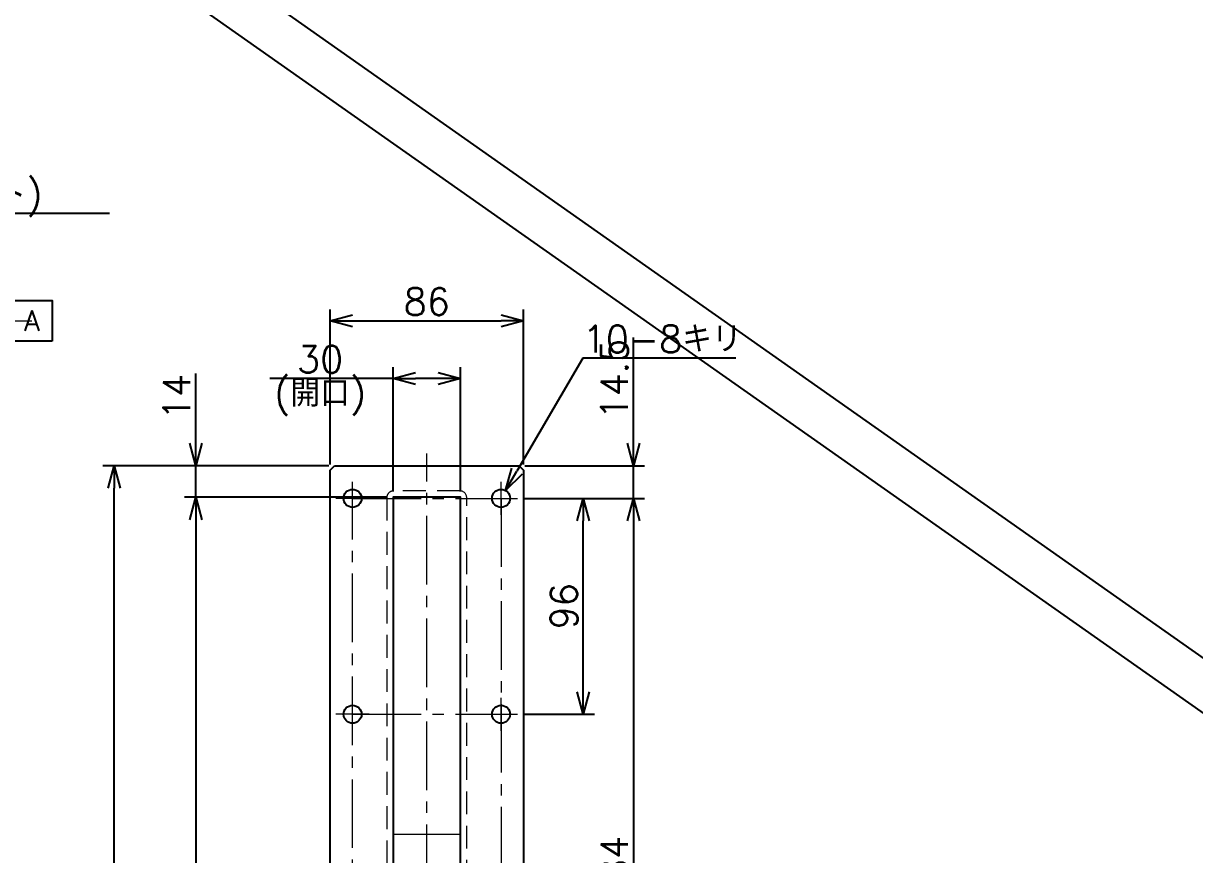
# Model space of a CAD drawing. Header units: millimetres. Extents: x -7 to 4834, y -34 to 1682.
# Drawn here: x 1178 to 1699, y 394 to 764 of the extents above; entities that cross this region are included whole.
import ezdxf
from ezdxf import colors
from ezdxf.entities.mleader import LeaderData, LeaderLine
from ezdxf.enums import TextEntityAlignment as Align
from ezdxf.math import Vec2, Vec3

# ---------------------------------------------------------------- set-up
doc = ezdxf.new("R2010")
doc.units = ezdxf.units.MM
doc.header["$LTSCALE"] = 1.6
doc.header["$PDMODE"] = 99
doc.header["$PDSIZE"] = 1
doc.linetypes.add('CENTER2', pattern=[28.574999999999996, 19.05, -3.174999999999999, 3.174999999999999, -3.174999999999999])
doc.linetypes.add('HIDDEN', pattern=[9.524999999999999, 6.349999999999999, -3.174999999999999])
for name, color, linetype, lineweight in [('04_HIDDEN', 2, 'HIDDEN', 13), ('05_CENTER', 4, 'CENTER2', 13), ('08_DIM', 3, 'Continuous', 13)]:
    doc.layers.add(name, color=color, linetype=linetype, lineweight=lineweight)
doc.layers.add('10_DRAFT', color=8, linetype='Continuous', lineweight=0, plot=False)
doc.styles.add('KSS_TXT', font='txt.shx', dxfattribs={"bigfont": 'extfont2.shx'})
doc.styles.get("Standard").update_dxf_attribs({"font": 'txt.shx', "bigfont": 'extfont2.shx'})
doc.dimstyles.new('KSS_DIM', dxfattribs={"dimscale": 4, "dimtxt": 3, "dimasz": 2.5, "dimexe": 1.25, "dimexo": 0.625, "dimtad": 1, "dimdsep": 46, "dimtxsty": 'KSS_TXT', "dimblk": 'OPEN30', "dimcen": 0, "dimazin": 2, "dimtfac": 0.75, "dimtmove": 0, "dimatfit": 3, "dimldrblk": 'OPEN30', "dimfxl": 1.25, "dimtolj": 1, "dimarcsym": 0})
doc.dimstyles.new('KSS_DIM$3', dxfattribs={"dimscale": 4, "dimtxt": 3, "dimasz": 2.5, "dimexe": 1.25, "dimexo": 0.625, "dimtad": 1, "dimtih": 1, "dimtoh": 1, "dimdsep": 46, "dimtxsty": 'KSS_TXT', "dimblk": 'OPEN30', "dimcen": 0, "dimazin": 2, "dimtfac": 0.75, "dimtofl": 0, "dimtmove": 0, "dimatfit": 3, "dimldrblk": 'OPEN30', "dimfxl": 1.25, "dimtolj": 1, "dimarcsym": 0})

# ---------------------------------------------------------------- blocks, each defined once
blk = doc.blocks.new('_Open30')
at = {"color": 0, "linetype": 'ByBlock', "lineweight": -2}
for p, q in [((-1, 0.26794919), (0, 0)), ((0, 0), (-1, -0.26794919)), ((0, 0), (-1, 0))]:
    blk.add_line(p, q, dxfattribs=at)
blk = doc.blocks.new('*D211')
at = {"layer": '08_DIM', "color": 0, "lineweight": -2, "transparency": 16777216}
for p, q in [((1400.346686825612, 552.8126201391538), (1454.302376614935, 552.8126201391538)), ((1449.302376614935, 542.8126201391538), (1449.302376614935, 178.8126201391537)), ((1400.346686825612, 168.8126201391537), (1454.302376614935, 168.8126201391537))]:
    blk.add_line(p, q, dxfattribs=at)
at = {"layer": 'Defpoints', "color": 0, "transparency": 16777216}
for p in [(1397.846686825612, 552.8126201391538), (1397.846686825612, 168.8126201391537), (1449.302376614935, 168.8126201391537)]:
    blk.add_point(p, dxfattribs=at)
at = {"layer": '08_DIM', "color": 0, "lineweight": -2, "transparency": 16777216, "xscale": 10, "yscale": 10, "zscale": 10}
for p, rotation in [((1449.302376614935, 552.8126201391538), 90), ((1449.302376614935, 168.8126201391537), 270)]:
    blk.add_blockref('_Open30', p, dxfattribs=dict(at, rotation=rotation))
at = {"layer": '08_DIM', "color": 0, "transparency": 16777216, "insert": (1440.802376614935, 360.8126201391538), "char_height": 12, "attachment_point": 5, "rotation": 90, "style": 'KSS_TXT'}
blk.add_mtext('\\A1;4x96=384', dxfattribs=at)
blk = doc.blocks.new('*D212')
at = {"layer": '08_DIM', "color": 0, "lineweight": -2, "transparency": 16777216}
for p, q in [((1400.346686825612, 552.8126201330527), (1431.974825736705, 552.8126201330527)), ((1426.974825736705, 466.8126201330529), (1426.974825736705, 542.8126201330527)), ((1400.346686825612, 456.8126201330528), (1431.974825736705, 456.8126201330528))]:
    blk.add_line(p, q, dxfattribs=at)
at = {"layer": 'Defpoints', "color": 0, "transparency": 16777216}
for p in [(1397.846686825612, 552.8126201330527), (1426.974825736705, 552.8126201330527), (1397.846686825612, 456.8126201330528)]:
    blk.add_point(p, dxfattribs=at)
at = {"layer": '08_DIM', "color": 0, "lineweight": -2, "transparency": 16777216, "xscale": 10, "yscale": 10, "zscale": 10}
for p, rotation in [((1426.974825736705, 552.8126201330527), 90), ((1426.974825736705, 456.8126201330528), 270)]:
    blk.add_blockref('_Open30', p, dxfattribs=dict(at, rotation=rotation))
at = {"layer": '08_DIM', "color": 0, "transparency": 16777216, "insert": (1418.474825736705, 504.8126201330529), "char_height": 12, "attachment_point": 5, "rotation": 90, "style": 'KSS_TXT'}
blk.add_mtext('\\A1;96', dxfattribs=at)
blk = doc.blocks.new('*D213')
at = {"layer": '08_DIM', "color": 0, "lineweight": -2, "transparency": 16777216}
for p, q in [((1314.505636014646, 567.8126201361051), (1314.505636014646, 636.7411392228396)), ((1400.505636014646, 567.8126201361051), (1400.505636014646, 636.7411392228396)), ((1324.505636014646, 631.7411392228396), (1390.505636014646, 631.7411392228396))]:
    blk.add_line(p, q, dxfattribs=at)
at = {"layer": 'Defpoints', "color": 0, "transparency": 16777216}
for p in [(1400.505636014646, 631.7411392228396), (1314.505636014646, 565.3126201361051), (1400.505636014646, 565.3126201361051)]:
    blk.add_point(p, dxfattribs=at)
at = {"layer": '08_DIM', "color": 0, "lineweight": -2, "transparency": 16777216, "xscale": 10, "yscale": 10, "zscale": 10, "rotation": 180}
blk.add_blockref('_Open30', (1314.505636014646, 631.7411392228396), dxfattribs=at)
at = {"layer": '08_DIM', "color": 0, "lineweight": -2, "transparency": 16777216, "xscale": 10, "yscale": 10, "zscale": 10}
blk.add_blockref('_Open30', (1400.505636014646, 631.7411392228396), dxfattribs=at)
at = {"layer": '08_DIM', "color": 0, "transparency": 16777216, "insert": (1357.505636014646, 640.2411392228396), "char_height": 12, "attachment_point": 5, "style": 'KSS_TXT'}
blk.add_mtext('\\A1;86', dxfattribs=at)
blk = doc.blocks.new('*D214')
at = {"layer": '08_DIM', "color": 0, "lineweight": -2, "transparency": 16777216}
for p, q in [((1342.505636014209, 555.8126201361051), (1342.505636014209, 611.0692162984851)), ((1372.505636014209, 555.8126201361051), (1372.505636014209, 611.0692162984851)), ((1342.505636014209, 606.069216298485), (1287.705636014209, 606.069216298485)), ((1362.505636014209, 606.069216298485), (1352.505636014209, 606.069216298485))]:
    blk.add_line(p, q, dxfattribs=at)
at = {"layer": 'Defpoints', "color": 0, "transparency": 16777216}
for p in [(1342.505636014209, 606.069216298485), (1342.505636014209, 553.3126201361051), (1372.505636014209, 553.3126201361051)]:
    blk.add_point(p, dxfattribs=at)
at = {"layer": '08_DIM', "color": 0, "lineweight": -2, "transparency": 16777216, "xscale": 10, "yscale": 10, "zscale": 10, "rotation": 180}
blk.add_blockref('_Open30', (1342.505636014209, 606.069216298485), dxfattribs=at)
at = {"layer": '08_DIM', "color": 0, "lineweight": -2, "transparency": 16777216, "xscale": 10, "yscale": 10, "zscale": 10}
blk.add_blockref('_Open30', (1372.505636014209, 606.069216298485), dxfattribs=at)
at = {"layer": '08_DIM', "color": 0, "transparency": 16777216, "char_height": 12, "attachment_point": 5, "style": 'KSS_TXT'}
for s, insert in [('\\A1;30', (1310.105636014209, 614.569216298485)), ('\\A1;(開口)', (1310.105636014209, 597.569216298485))]:
    blk.add_mtext(s, dxfattribs=dict(at, insert=insert))
blk = doc.blocks.new('*D215')
at = {"layer": '08_DIM', "color": 0, "lineweight": -2, "transparency": 16777216}
for p, q in [((1340.005636014209, 553.3126201361051), (1249.834608065784, 553.3126201361051)), ((1254.834608065784, 543.3126201361051), (1254.834608065784, 178.3126201361052)), ((1340.005636014209, 168.3126201361052), (1249.834608065784, 168.3126201361052))]:
    blk.add_line(p, q, dxfattribs=at)
at = {"layer": 'Defpoints', "color": 0, "transparency": 16777216}
for p in [(1342.505636014209, 553.3126201361051), (1254.834608065784, 168.3126201361052), (1342.505636014209, 168.3126201361052)]:
    blk.add_point(p, dxfattribs=at)
at = {"layer": '08_DIM', "color": 0, "lineweight": -2, "transparency": 16777216, "xscale": 10, "yscale": 10, "zscale": 10}
for p, rotation in [((1254.834608065784, 553.3126201361051), 90), ((1254.834608065784, 168.3126201361052), 270)]:
    blk.add_blockref('_Open30', p, dxfattribs=dict(at, rotation=rotation))
at = {"layer": '08_DIM', "color": 0, "transparency": 16777216, "char_height": 12, "attachment_point": 5, "rotation": 90, "style": 'KSS_TXT'}
for s, insert in [('\\A1;385', (1246.326274732451, 360.8126201361052)), ('\\A1;(開口)', (1263.334608065784, 360.8126201361052))]:
    blk.add_mtext(s, dxfattribs=dict(at, insert=insert))
blk = doc.blocks.new('*D216')
at = {"layer": '08_DIM', "color": 0, "lineweight": -2, "transparency": 16777216}
for p, q in [((1314.005636014209, 567.3126201361051), (1213.546791652394, 567.3126201361051)), ((1218.546791652394, 164.3126201361016), (1218.546791652394, 557.3126201361051)), ((1314.005636014209, 154.3126201361016), (1213.546791652394, 154.3126201361016))]:
    blk.add_line(p, q, dxfattribs=at)
at = {"layer": 'Defpoints', "color": 0, "transparency": 16777216}
for p in [(1218.546791652394, 567.3126201361051), (1316.505636014209, 567.3126201361051), (1316.505636014209, 154.3126201361016)]:
    blk.add_point(p, dxfattribs=at)
at = {"layer": '08_DIM', "color": 0, "lineweight": -2, "transparency": 16777216, "xscale": 10, "yscale": 10, "zscale": 10}
for p, rotation in [((1218.546791652394, 567.3126201361051), 90), ((1218.546791652394, 154.3126201361016), 270)]:
    blk.add_blockref('_Open30', p, dxfattribs=dict(at, rotation=rotation))
at = {"layer": '08_DIM', "color": 0, "transparency": 16777216, "insert": (1210.046791652394, 360.8126201361034), "char_height": 12, "attachment_point": 5, "rotation": 90, "style": 'KSS_TXT'}
blk.add_mtext('\\A1;413', dxfattribs=at)
blk = doc.blocks.new('*D217')
at = {"layer": '08_DIM', "color": 0, "lineweight": -2, "transparency": 16777216}
for p, q in [((1254.834608065784, 577.312620136105), (1254.834608065784, 608.3126201361051)), ((1314.005636014209, 567.3126201361051), (1249.834608065784, 567.3126201361051)), ((1254.834608065784, 553.3126201361051), (1254.834608065784, 567.3126201361051)), ((1340.005636014209, 553.3126201361051), (1249.834608065784, 553.3126201361051)), ((1254.834608065784, 543.3126201361051), (1254.834608065784, 533.3126201361051))]:
    blk.add_line(p, q, dxfattribs=at)
at = {"layer": 'Defpoints', "color": 0, "transparency": 16777216}
for p in [(1254.834608065784, 567.3126201361051), (1316.505636014209, 567.3126201361051), (1342.505636014209, 553.3126201361051)]:
    blk.add_point(p, dxfattribs=at)
at = {"layer": '08_DIM', "color": 0, "lineweight": -2, "transparency": 16777216, "xscale": 10, "yscale": 10, "zscale": 10}
for p, rotation in [((1254.834608065784, 567.3126201361051), 270), ((1254.834608065784, 553.3126201361051), 90)]:
    blk.add_blockref('_Open30', p, dxfattribs=dict(at, rotation=rotation))
at = {"layer": '08_DIM', "color": 0, "transparency": 16777216, "insert": (1246.334608065784, 597.812620136105), "char_height": 12, "attachment_point": 5, "rotation": 90, "style": 'KSS_TXT'}
blk.add_mtext('\\A1;14', dxfattribs=at)
blk = doc.blocks.new('*D218')
at = {"layer": '08_DIM', "color": 0, "lineweight": -2, "transparency": 16777216}
for p, q in [((1426.794989396521, 615.1072505829825), (1397.552703371741, 564.9096793544478)), ((1494.894989396521, 615.1072505829825), (1426.794989396521, 615.1072505829825))]:
    blk.add_line(p, q, dxfattribs=at)
at = {"layer": 'Defpoints', "color": 0, "transparency": 16777216}
for p in [(1392.519083830642, 556.2689227720952), (1388.492188197763, 549.3563175062131)]:
    blk.add_point(p, dxfattribs=at)
at = {"layer": '08_DIM', "color": 0, "lineweight": -2, "transparency": 16777216, "xscale": 10, "yscale": 10, "zscale": 10, "rotation": 239.7773245237684}
blk.add_blockref('_Open30', (1392.519083830642, 556.2689227720952), dxfattribs=at)
at = {"layer": '08_DIM', "color": 0, "transparency": 16777216, "insert": (1462.094989396522, 623.6072505829825), "char_height": 12, "attachment_point": 5, "style": 'KSS_TXT'}
blk.add_mtext('\\A1;10-8キリ', dxfattribs=at)
blk = doc.blocks.new('*D226')
at = {"layer": '08_DIM', "color": 0, "lineweight": -2, "transparency": 16777216}
for p, q in [((1449.302376614935, 577.312620136105), (1449.302376614935, 624.3126201361051)), ((1401.005636014646, 567.3126201361051), (1454.302376614935, 567.3126201361051)), ((1449.302376614935, 552.8126201391538), (1449.302376614935, 567.3126201361051)), ((1400.346686825612, 552.8126201391538), (1454.302376614935, 552.8126201391538)), ((1449.302376614935, 542.8126201391538), (1449.302376614935, 532.8126201391538))]:
    blk.add_line(p, q, dxfattribs=at)
at = {"layer": 'Defpoints', "color": 0, "transparency": 16777216}
for p in [(1398.505636014646, 567.3126201361051), (1449.302376614935, 567.3126201361051), (1397.846686825612, 552.8126201391538)]:
    blk.add_point(p, dxfattribs=at)
at = {"layer": '08_DIM', "color": 0, "lineweight": -2, "transparency": 16777216, "xscale": 10, "yscale": 10, "zscale": 10}
for p, rotation in [((1449.302376614935, 567.3126201361051), 270), ((1449.302376614935, 552.8126201391538), 90)]:
    blk.add_blockref('_Open30', p, dxfattribs=dict(at, rotation=rotation))
at = {"layer": '08_DIM', "color": 0, "transparency": 16777216, "insert": (1440.794043281601, 605.8126201361051), "char_height": 12, "attachment_point": 5, "rotation": 90, "style": 'KSS_TXT'}
blk.add_mtext('\\A1;14.5', dxfattribs=at)
blk = doc.blocks.new('AM_DATUM')
at = {"transparency": 16777216}
blk.add_lwpolyline([(3, -3), (-3, -3), (-3, 3), (3, 3)], close=True, dxfattribs=at)
blk.add_attdef('DATUM', text='', height=3, dxfattribs=at).set_placement((0, 0), align=Align.MIDDLE)
blk = doc.blocks.new('_DatumFilled')
at = {"color": 0, "linetype": 'ByBlock'}
blk.add_solid([(0, 0.57735027), (-1, 0), (0, -0.57735027)], dxfattribs=at)

msp = doc.modelspace()

# ---------------------------------------------------------------- linework, layer by layer
for p, q in [((-3.368567567293666, 1682.423979744404), (2348.721874830826, 26.93174773680607)), ((-8.09337962e-07, 1655.492231894922), (2352.090441588781, -1.126752522e-07))]:
    msp.add_line(p, q)
at = {"color": 0}
for points in [[(1316.505636014646, 567.3126201361051), (1398.505636014646, 567.3126201361051), (1400.505636014646, 565.3126201361051), (1400.505636014646, 156.3126201361016), (1398.505636014646, 154.3126201361016), (1316.505636014646, 154.3126201361052), (1314.505636014646, 156.3126201361052), (1314.505636014646, 565.3126201361051)], [(1342.505636014646, 168.3126201361052), (1372.505636014646, 168.3126201361052), (1372.505636014646, 553.3126201361051), (1342.505636014646, 553.3126201361051)]]:
    msp.add_lwpolyline(points, close=True, dxfattribs=at)
for centre in [(1324.505636014653, 552.8126201391683), (1390.505636014202, 552.8126201391683), (1324.505636014653, 456.8126201391683), (1390.505636014202, 456.8126201391683)]:
    msp.add_circle(centre, 4, dxfattribs=at)
at = {"layer": '04_HIDDEN'}
msp.add_lwpolyline([(1342.725636014647, 165.5326201361064), (1372.285636014645, 165.5326201361064, 0.4142135623730951), (1375.285636014645, 168.5326201361064), (1375.285636014645, 553.0926201361038, 0.4142135623730951), (1372.285636014645, 556.092620136104), (1342.725636014647, 556.092620136104, 0.4142135623730951), (1339.725636014647, 553.0926201361038), (1339.725636014647, 168.5326201361064, 0.4142135623730951)], format="xyb", close=True, dxfattribs=at)
at = {"layer": '05_CENTER'}
for p, q in [((1357.505636014427, 148.8079717570477), (1357.505636014427, 572.8172685212598)), ((1324.505636014653, 545.4715693277798), (1324.505636014653, 560.1536709505567)), ((1390.505636014202, 545.4715693277798), (1390.505636014202, 560.1536709505567)), ((1331.846686826049, 552.8126201391538), (1317.164585203243, 552.8126201391538)), ((1383.164585202806, 552.8126201391538), (1397.846686825612, 552.8126201391538)), ((1324.505636014653, 449.4715693277798), (1324.505636014653, 464.1536709505567)), ((1390.505636014202, 449.4715693277798), (1390.505636014202, 464.1536709505567)), ((1331.846686826049, 456.8126201391537), (1317.164585203243, 456.8126201391537)), ((1324.505636014646, 456.8126201391537), (1390.505636014202, 456.8126201391391)), ((1383.164585202806, 456.8126201391537), (1397.846686825612, 456.8126201391537))]:
    msp.add_line(p, q, dxfattribs=at)
msp.add_lwpolyline([(1324.505636014653, 552.8126201391683), (1390.505636014209, 552.8126201391683), (1390.505636014209, 168.8126201391538), (1324.505636014653, 168.8126201391538)], close=True, dxfattribs=at)
at = {"layer": '10_DRAFT'}
msp.add_line((1372.505636014646, 403.3126201361051), (1342.505636014646, 403.3126201361051), dxfattribs=at)

# ---------------------------------------------------------------- dimensions: what is measured, and where the dimension line sits
at = {"layer": '08_DIM'}
dim = msp.add_linear_dim(base=(1400.505636014646, 631.7411392228396), p1=(1314.505636014646, 565.3126201361051), p2=(1400.505636014646, 565.3126201361051), dimstyle='KSS_DIM', override={"dimarcsym": 1}, dxfattribs=at)
dim.commit()
dim.dimension.update_dxf_attribs({"geometry": '*D213', "text_midpoint": (1357.505636014646, 640.2411392228396)})
dim = msp.add_diameter_dim_2p(p1=(1388.492188197763, 549.3563175062131), p2=(1392.519083830642, 556.2689227720952), text='10-<>キリ', dimstyle='KSS_DIM$3', override={"dimpost": '<>', "dimtix": 1, "dimarcsym": 1}, dxfattribs=at)
dim.commit()
dim.dimension.update_dxf_attribs({"geometry": '*D218', "text_midpoint": (1462.094989396522, 615.1072505829825), "dimtype": 163})
for base, p1, p2, angle, override, picture, middle in [((1342.505636014209, 606.069216298485), (1372.505636014209, 553.3126201361051), (1342.505636014209, 553.3126201361051), 180, {"dimpost": '\\X(開口)', "dimarcsym": 1}, '*D214', (1310.105636014209, 614.569216298485)), ((1449.302376614935, 567.3126201361051), (1397.846686825612, 552.8126201391538), (1398.505636014646, 567.3126201361051), 90, {"dimarcsym": 1}, '*D226', (1440.794043281601, 605.8126201361051)), ((1254.834608065784, 567.3126201361051), (1342.505636014209, 553.3126201361051), (1316.505636014209, 567.3126201361051), 90, {"dimarcsym": 1}, '*D217', (1246.334608065784, 597.812620136105)), ((1218.546791652394, 567.3126201361051), (1316.505636014209, 154.3126201361016), (1316.505636014209, 567.3126201361051), 90, {"dimarcsym": 1}, '*D216', (1210.046791652394, 360.8126201361034)), ((1254.834608065784, 168.3126201361052), (1342.505636014209, 553.3126201361051), (1342.505636014209, 168.3126201361052), 90, {"dimpost": '\\X(開口)', "dimarcsym": 1}, '*D215', (1246.326274732451, 360.8126201361052)), ((1426.974825736705, 552.8126201330527), (1397.846686825612, 456.8126201330528), (1397.846686825612, 552.8126201330527), 90.00000000000003, {"dimarcsym": 1}, '*D212', (1418.474825736705, 504.8126201330529))]:
    dim = msp.add_linear_dim(base=base, p1=p1, p2=p2, angle=angle, dimstyle='KSS_DIM', override=override, dxfattribs=at)
    dim.commit()
    dim.dimension.update_dxf_attribs({"geometry": picture, "text_midpoint": middle})
dim = msp.add_linear_dim(base=(1449.302376614935, 168.8126201391537), p1=(1397.846686825612, 552.8126201391538), p2=(1397.846686825612, 168.8126201391537), angle=90, text='4x96=<>', dimstyle='KSS_DIM', override={"dimarcsym": 1}, dxfattribs=at)
dim.commit()
dim.dimension.update_dxf_attribs({"geometry": '*D211', "text_midpoint": (1440.802376614935, 360.8126201391538)})

# ---------------------------------------------------------------- leaders
ml = msp.add_multileader_mtext('Standard', dxfattribs=at)
ml.set_content('3/4Bハーフソケット(ストレート)', color=256)
ml.set_leader_properties()
ml.set_arrow_properties(name='OPEN30')
ml.build(insert=Vec2(0, 0))
ml.multileader.update_dxf_attribs({"text_left_attachment_type": 6, "text_right_attachment_type": 6, "dogleg_length": 0.48, "arrow_head_size": 10, "scale": 4})
ctx = ml.context
ctx.base_point, ctx.scale, ctx.char_height, ctx.arrow_head_size, ctx.landing_gap_size, ctx.plane_origin = Vec3(963.242197365663, 679.5872752989058), 4, 12, 10, 8, Vec3(921.124611154727, 729.9871558971785)
ctx.left_attachment, ctx.right_attachment = 6, 6
notes = []
notes.append((ctx, [(0, (1, 1, 0), (961.8021973656629, 679.5872752989055), (1, 0), 1.439999999999999, [(0, [(928.1816377959087, 727.9060954234502)], 0, [])])]))
ctx.mtext.insert, ctx.mtext.flow_direction = Vec3(971.242197365663, 693.9872752989058), 5
ml = msp.add_multileader_block('Standard', dxfattribs=at)
ml.set_content('AM_DATUM', color=256, scale=3)
ml.set_attribute('DATUM', 'A', width=0)
ml.set_leader_properties(color=256, linetype='ByLayer', lineweight=-1)
ml.set_arrow_properties(name='DATUMFILLED')
ml.build(insert=Vec2(0, 0))
ml.multileader.update_dxf_attribs({"has_dogleg": 0, "text_right_attachment_type": 6, "dogleg_length": 0, "arrow_head_size": 6, "scale": 3, "block_connection_type": 1})
ctx = ml.context
ctx.base_point, ctx.scale, ctx.char_height, ctx.arrow_head_size, ctx.landing_gap_size, ctx.plane_origin = Vec3(1182.021818385743, 631.7411392228396), 3, 12, 6, 6, Vec3(1152.422348706622, 631.7411392228396)
ctx.right_attachment, ctx.attachment_type = 6, 1
notes.append((ctx, [(0, (1, 1, 0), (1182.021818385743, 631.7411392228396), (1, 0), 0, [(0, [(1152.422348706622, 631.7411392228396)], 0, [])])]))
ctx.block.insert = Vec3(1182.021818385743, 631.7411392228396)
for ctx, leaders in notes:
    for number, flags, end, landing, length, lines in leaders:
        leader = LeaderData()
        leader.index, (leader.has_last_leader_line, leader.has_dogleg_vector, leader.attachment_direction) = number, flags
        leader.last_leader_point, leader.dogleg_vector, leader.dogleg_length = Vec3(end), Vec3(landing), length
        for number, points, colour, breaks in lines:
            line = LeaderLine()
            line.index, line.vertices, line.color, line.breaks = number, Vec3.list(points), colors.encode_raw_color(colour), breaks
            leader.lines.append(line)
        ctx.leaders.append(leader)

doc.saveas('drawing.dxf')
